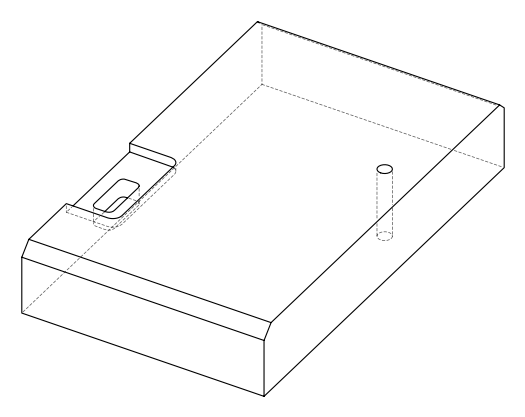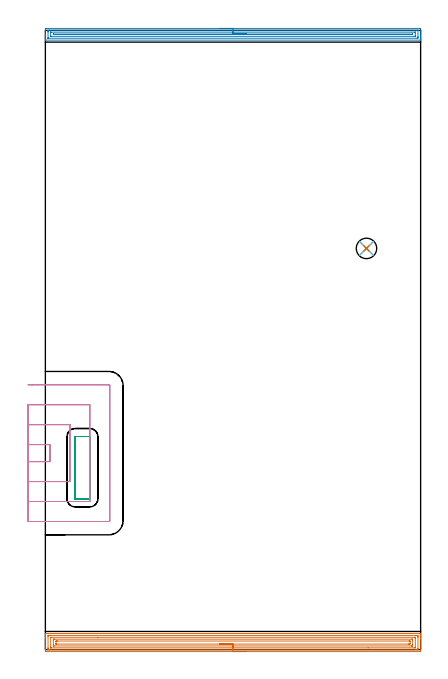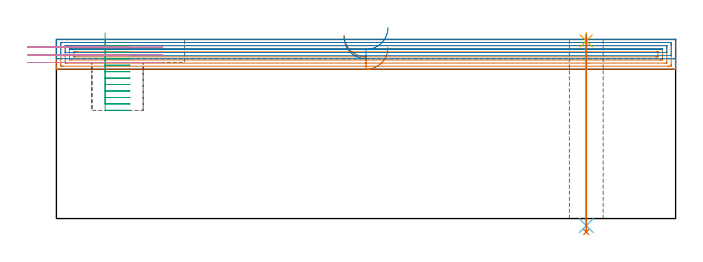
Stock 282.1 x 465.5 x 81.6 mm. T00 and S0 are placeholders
(PLAN: 7 operations, 5 tool changes, 30.6 min)
(1 AREA_MILL | FG_CHAMFER_SURFACE | UGT0205_001 | 11.57 min | 26083 mm3)
(2 AREA_MILL_1 | FG_CHAMFER_SURFACE_1 | UGT0205_001 | 9.19 min | 10917 mm3)
(3 MILL_RECTANGULAR_POCKET | POCKET_RECTANGULAR_STRAIGHT | NXT0201_011 | Follow Part, ap 3, ae 75% | 3.61 min | 43311 mm3)
(4 MILL_SLOT | SLOT_PARTIAL_RECTANGULAR | UGT0201_104 | Follow Part, ap 5, ae 75% | 5.49 min | 60716 mm3)
(5 SPOT_DRILL | STEP1HOLE | NXT0321_9005460120000 | 0.03 min | 14 mm3)
(6 DRILL_THROUGH_HOLE_INTO_CENTER | STEP1HOLE | NXT0301_065 | 0.35 min | 5634 mm3)
(7 DRILL_TO_ENLARGE_THROUGH_HOLE | STEP1HOLE | UGT0301_284 | 0.36 min | 9544 mm3)
(TOOL UGT0205_001 | Chamfer Mill 20 x 3 x 45 deg. | D20 FL50 Z2)
(TOOL NXT0201_011 | ENDMILL 12mm [2P460-1200-NA 1630] | D12 FL38 Z6)
(TOOL UGT0201_104 | End Mill 20 mm | D20 FL22 Z2)
(TOOL NXT0321_9005460120000 | NC Spot Drill, 142deg, 12mm, Carbide, Uncoated | D12 PA142 FL30 Z2)
(TOOL NXT0301_065 | Carbide Drill 9.4mm [860.1-0940-075A1-MM 2214] | D9.4 PA140 FL98 Z2)
(TOOL UGT0301_284 | Twist Drill 15.4 mm | D15.4 PA118 FL120 Z2)
(OP 1 AREA_MILL)
G17 G21 G94 G90
T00 M6
G54
G17 G0 G90 X151.05 Y-1.5 S1061 M3
G43 Z91.6 H0
Z78.
G94 G1 X151.012 Z77.128 F250.
X150.898 Z76.264
X150.709 Z75.412
X150.447 Z74.58
X150.113 Z73.774
X149.71 Z73.
X149.242 Z72.264
X148.71 Z71.572
X148.121 Z70.929
X147.478 Z70.34
X146.786 Z69.809
X146.05 Z69.34
X145.276 Z68.937
X144.47 Z68.603
X143.638 Z68.341
X142.787 Z68.152
X141.922 Z68.038
X141.05 Z68.
X0.632
X0.065 Y-1.494 Z68.004
X0.008 Y-1.492 Z68.006
X0.004 Y-0.93 Z68.568
X0. Y-0.3 Z69.197
Y8.86 Z78.355
Y10.271 Z79.767
Y10.64 Z80.135
Y11.377 Z80.877
Y11.628 Z81.127
X0.007 Y12.05 Z81.542
X0.01 Y12.097 Z81.588
X0.185 Y12.1 Z81.6
X281.915
X282.09 Y12.097 Z81.588
X282.093 Y12.05 Z81.542
X282.1 Y11.627 Z81.127
Y11.377 Z80.877
Y10.64 Z80.135
Y9.381 Z78.878
Y7.97 Z77.466
Y-0.669 Z68.829
X282.098 Y-0.93 Z68.568
X282.092 Y-1.492 Z68.006
X282.035 Y-1.494 Z68.004
X281.468 Y-1.5 Z68.
X141.05
Y-0.086 Z69.414
X3.316
X2.465 Y-0.083 Z69.417
X2.421 Y-0.08 Z69.42
X2.01 Y-0.04 Z69.46
X2.003 Y0.377 Z69.877
X2.001 Y0.85 Z70.35
X2. Y1.269 Z70.769
X2.001 Y9.75 Z79.25
X2.003 Y10.166 Z79.666
X2.01 Y10.64 Z80.14
X2.38 Y10.68 Z80.18
X2.421 Y10.682 Z80.182
X3.269 Y10.686 Z80.186
X3.316
X278.784
X279.635 Y10.683 Z80.183
X279.679 Y10.68 Z80.18
X280.09 Y10.64 Z80.14
X280.097 Y10.223 Z79.723
X280.099 Y9.75 Z79.25
X280.1 Y9.331 Z78.831
X280.099 Y0.85 Z70.35
X280.098 Y0.434 Z69.934
X280.09 Y-0.04 Z69.46
X279.72 Y-0.08 Z69.42
X279.679 Y-0.082 Z69.418
X278.831 Y-0.086 Z69.414
X278.784
X141.05
Y1.328 Z70.828
X4.624 Y1.329 Z70.829
X4.21 Y1.33 Z70.83
X4.072 Y1.333 Z70.833
X4.026 Y1.335 Z70.835
X4.01 Y1.345 Z70.845
X4.006 Y1.392 Z70.892
X4.002 Y1.531 Z71.031
X4. Y1.74 Z71.24
Y1.949 Z71.449
X4.001 Y8.86 Z78.36
X4.003 Y9.065 Z78.565
X4.013 Y9.264 Z78.764
X4.21 Y9.267 Z78.767
X4.691 Y9.271 Z78.771
X39.46 Y9.272 Z78.772
X277.476 Y9.271 Z78.771
X277.89 Y9.27 Z78.77
X278.028 Y9.267 Z78.767
X278.074 Y9.265 Z78.765
X278.09 Y9.255 Z78.755
X278.094 Y9.208 Z78.708
X278.098 Y9.069 Z78.569
X278.1 Y8.86 Z78.36
Y8.651 Z78.151
X278.099 Y1.74 Z71.24
X278.097 Y1.534 Z71.034
X278.087 Y1.336 Z70.836
X277.89 Y1.333 Z70.833
X277.409 Y1.329 Z70.829
X242.649 Y1.328 Z70.828
X141.05
Y2.743 Z72.243
X6.78
X6.087 Y2.748 Z72.248
X6.01 Y2.75 Z72.25
X6.006 Y2.854 Z72.354
X6.002 Y3.075 Z72.575
X6. Y3.519 Z73.019
Y7.079 Z76.579
X6.003 Y7.524 Z77.024
X6.006 Y7.746 Z77.246
X6.01 Y7.85 Z77.35
X6.116 Y7.853 Z77.353
X6.893 Y7.857 Z77.357
X7.006
X275.32
X276.013 Y7.852 Z77.352
X276.09 Y7.85 Z77.35
X276.094 Y7.746 Z77.246
X276.098 Y7.525 Z77.025
X276.1 Y7.081 Z76.581
Y3.521 Z73.021
X276.098 Y3.076 Z72.576
X276.094 Y2.854 Z72.354
X276.09 Y2.75 Z72.25
X275.984 Y2.747 Z72.247
X275.207 Y2.743 Z72.243
X275.094
X141.05
Y4.157 Z73.657
X8.682
X8.04 Y4.159 Z73.659
X8.016 Y4.162 Z73.662
X8.01 Y4.163 Z73.663
X8.004 Y4.195 Z73.695
X8.001 Y4.41 Z73.91
Y5.978 Z75.478
X8.004 Y6.19 Z75.69
X8.009 Y6.359 Z75.859
X8.013 Y6.436 Z75.936
X8.173 Y6.439 Z75.939
X8.429 Y6.442 Z75.942
X8.682 Y6.443 Z75.943
X9.322
X273.418
X274.06 Y6.441 Z75.941
X274.084 Y6.438 Z75.938
X274.09 Y6.437 Z75.937
X274.097 Y6.405 Z75.905
X274.099 Y6.19 Z75.69
Y4.622 Z74.122
X274.096 Y4.41 Z73.91
X274.091 Y4.241 Z73.741
X274.087 Y4.164 Z73.664
X273.927 Y4.161 Z73.661
X273.671 Y4.158 Z73.658
X273.418 Y4.157 Z73.657
X272.778
X141.05
X140.178 Z73.695
X139.314 Z73.809
X138.462 Z73.998
X137.63 Z74.26
X136.824 Z74.594
X136.05 Z74.997
X135.314 Z75.465
X134.622 Z75.996
X133.979 Z76.586
X133.39 Z77.229
X132.859 Z77.921
X132.39 Z78.657
X131.987 Z79.431
X131.653 Z80.237
X131.391 Z81.069
X131.202 Z81.92
X131.088 Z82.785
X131.05 Z83.657
G0 Z91.6
M5
M2
(OP 2 AREA_MILL_1)
G17 G21 G94 G90
T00 M6
G54
G17 G0 G90 X131.05 Y467. S1061 M3
G43 Z91.6 H0
Z82.8
G94 G1 X131.088 Z81.928 F250.
X131.202 Z81.064
X131.391 Z80.212
X131.653 Z79.38
X131.987 Z78.574
X132.39 Z77.8
X132.858 Z77.064
X133.39 Z76.372
X133.979 Z75.729
X134.622 Z75.14
X135.314 Z74.609
X136.05 Z74.14
X136.824 Z73.737
X137.63 Z73.403
X138.462 Z73.141
X139.314 Z72.952
X140.178 Z72.838
X141.05 Z72.8
X281.468 Y466.999 Z72.801
X281.908 Y466.996 Z72.802
X282.09 Y466.992 Z72.806
X282.1 Y466.562 Z73.235
Y461.279 Z78.515
Y459.883 Z79.913
Y459.518 Z80.277
Y458.789 Z81.011
Y458.563 Z81.237
X282.098 Y458.199 Z81.592
X282.097
X281.916 Y458.2 Z81.6
X0.185
X0.003 Y458.199 Z81.592
X0.002
X0. Y458.562 Z81.237
Y458.789 Z81.011
Y459.518 Z80.277
Y460.763 Z79.033
Y462.16 Z77.636
Y466.304 Z73.493
X0.003 Y466.562 Z73.235
X0.01 Y466.992 Z72.806
X0.192 Y466.996 Z72.802
X0.632 Y467. Z72.8
X141.05
Y465.586 Z74.214
X279.777 Y465.585 Z74.215
X280.055 Y465.581 Z74.219
X280.083 Y465.579 Z74.221
X280.09 Y465.563 Z74.237
X280.097 Y465.527 Z74.273
X280.099 Y465.491 Z74.309
X280.1 Y460.865 Z78.935
X280.097 Y460.399 Z79.401
X280.091 Y459.993 Z79.807
X280.068 Y459.621 Z80.179
X279.679 Y459.616 Z80.184
X279.581 Y459.615 Z80.185
X2.323
X2.045 Y459.619 Z80.181
X2.017 Y459.621 Z80.179
X2.01 Y459.637 Z80.163
X2.003 Y459.673 Z80.127
X2.001 Y459.709 Z80.091
X2. Y464.335 Z75.465
X2.003 Y464.801 Z74.999
X2.009 Y465.207 Z74.593
X2.032 Y465.579 Z74.221
X2.421 Y465.584 Z74.216
X2.519 Y465.585 Z74.215
X141.05 Y465.586 Z74.214
Y464.172 Z75.628
X277.89 Y464.171 Z75.629
X277.975 Y464.17 Z75.63
X278.042 Y464.167 Z75.633
X278.08 Y464.165 Z75.635
X278.09 Y464.127 Z75.673
X278.095 Y463.921 Z75.879
X278.099 Y463.715 Z76.085
Y461.279 Z78.521
X278.098 Y461.075 Z78.725
X278.092 Y461.044 Z78.756
X278.088 Y461.035 Z78.765
X278.08 Y461.033 Z78.767
X278.017 Y461.03 Z78.77
X277.89 Y461.029 Z78.771
X4.21
X4.125 Y461.03 Z78.77
X4.058 Y461.033 Z78.767
X4.02 Y461.035 Z78.765
X4.01 Y461.073 Z78.727
X4.005 Y461.279 Z78.521
X4.001 Y461.485 Z78.315
Y463.921 Z75.879
X4.002 Y464.126 Z75.674
X4.007 Y464.156 Z75.644
X4.012 Y464.165 Z75.635
X4.02 Y464.167 Z75.633
X4.083 Y464.17 Z75.63
X4.21 Y464.171 Z75.629
X141.05 Y464.172 Z75.628
Y462.757 Z77.043
X275.814
X275.974 Y462.754 Z77.046
X276.078 Y462.75 Z77.05
X276.091 Y462.746 Z77.054
X276.095 Y462.737 Z77.063
X276.098 Y462.71 Z77.09
X276.099 Y462.6 Z77.2
X276.098 Y462.49 Z77.31
X276.095 Y462.463 Z77.337
X276.091 Y462.454 Z77.346
X276.078 Y462.45 Z77.35
X275.974 Y462.446 Z77.354
X275.813 Y462.443 Z77.357
X6.286
X6.126 Y462.446 Z77.354
X6.022 Y462.45 Z77.35
X6.009 Y462.454 Z77.346
X6.005 Y462.463 Z77.337
X6.002 Y462.49 Z77.31
X6.001 Y462.6 Z77.2
X6.002 Y462.71 Z77.09
X6.005 Y462.737 Z77.063
X6.009 Y462.746 Z77.054
X6.022 Y462.75 Z77.05
X6.126 Y462.754 Z77.046
X6.287 Y462.757 Z77.043
X141.05
X141.922 Z77.081
X142.786 Z77.195
X143.638 Z77.383
X144.47 Z77.646
X145.276 Z77.98
X146.05 Z78.382
X146.786 Z78.851
X147.478 Z79.382
X148.121 Z79.972
X148.71 Z80.615
X149.242 Z81.307
X149.71 Z82.043
X150.113 Z82.817
X150.447 Z83.622
X150.709 Z84.454
X150.898 Z85.306
X151.012 Z86.171
X151.05 Z87.043
G0 Z91.6
M5
M2
(OP 3 MILL_RECTANGULAR_POCKET)
G17 G21 G94 G90
T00 M6
G54
G17 G0 G90 X22.2 Y158.905 S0 M3
G43 Z91.6 H1
Z84.6
G94 G1 Y136.75 Z78.664 F250.
Y113.5 F500.
G3 X22.4 Y113.3 R0.2
G1 X33.3
G3 X33.5 Y113.5 R0.2
G1 Y160.
G3 X33.3 Y160.2 R0.2
G1 X22.4
G3 X22.2 Y160. R0.2
G1 Y136.75
Y135.75
G0 Y158.905 Z81.664
G1 Y136.75 Z75.727 F250.
Y113.5 F500.
G3 X22.4 Y113.3 R0.2
G1 X33.3
G3 X33.5 Y113.5 R0.2
G1 Y160.
G3 X33.3 Y160.2 R0.2
G1 X22.4
G3 X22.2 Y160. R0.2
G1 Y136.75
Y135.75
G0 Y158.905 Z78.727
G1 Y136.75 Z72.791 F250.
Y113.5 F500.
G3 X22.4 Y113.3 R0.2
G1 X33.3
G3 X33.5 Y113.5 R0.2
G1 Y160.
G3 X33.3 Y160.2 R0.2
G1 X22.4
G3 X22.2 Y160. R0.2
G1 Y136.75
Y135.75
G0 Y158.905 Z75.791
G1 Y136.75 Z69.854 F250.
Y113.5 F500.
G3 X22.4 Y113.3 R0.2
G1 X33.3
G3 X33.5 Y113.5 R0.2
G1 Y160.
G3 X33.3 Y160.2 R0.2
G1 X22.4
G3 X22.2 Y160. R0.2
G1 Y136.75
Y135.75
G0 Y158.905 Z72.854
G1 Y136.75 Z66.918 F250.
Y113.5 F500.
G3 X22.4 Y113.3 R0.2
G1 X33.3
G3 X33.5 Y113.5 R0.2
G1 Y160.
G3 X33.3 Y160.2 R0.2
G1 X22.4
G3 X22.2 Y160. R0.2
G1 Y136.75
Y135.75
G0 Y158.905 Z69.918
G1 Y136.75 Z63.982 F250.
Y113.5 F500.
G3 X22.4 Y113.3 R0.2
G1 X33.3
G3 X33.5 Y113.5 R0.2
G1 Y160.
G3 X33.3 Y160.2 R0.2
G1 X22.4
G3 X22.2 Y160. R0.2
G1 Y136.75
Y135.75
G0 Y158.905 Z66.982
G1 Y136.75 Z61.045 F250.
Y113.5 F500.
G3 X22.4 Y113.3 R0.2
G1 X33.3
G3 X33.5 Y113.5 R0.2
G1 Y160.
G3 X33.3 Y160.2 R0.2
G1 X22.4
G3 X22.2 Y160. R0.2
G1 Y136.75
Y135.75
G0 Y158.905 Z64.045
G1 Y136.75 Z58.109 F250.
Y113.5 F500.
G3 X22.4 Y113.3 R0.2
G1 X33.3
G3 X33.5 Y113.5 R0.2
G1 Y160.
G3 X33.3 Y160.2 R0.2
G1 X22.4
G3 X22.2 Y160. R0.2
G1 Y136.75
Y135.75
G0 Y158.905 Z61.109
G1 Y136.75 Z55.173 F250.
Y113.5 F500.
G3 X22.4 Y113.3 R0.2
G1 X33.3
G3 X33.5 Y113.5 R0.2
G1 Y160.
G3 X33.3 Y160.2 R0.2
G1 X22.4
G3 X22.2 Y160. R0.2
G1 Y136.75
Y135.75
G0 Y158.905 Z58.173
G1 Y136.75 Z52.236 F250.
Y113.5 F500.
G3 X22.4 Y113.3 R0.2
G1 X33.3
G3 X33.5 Y113.5 R0.2
G1 Y160.
G3 X33.3 Y160.2 R0.2
G1 X22.4
G3 X22.2 Y160. R0.2
G1 Y136.75
Y135.75
G0 Y158.905 Z55.236
G1 Y136.75 Z49.3 F250.
Y113.5 F500.
G3 X22.4 Y113.3 R0.2
G1 X33.3
G3 X33.5 Y113.5 R0.2
G1 Y160.
G3 X33.3 Y160.2 R0.2
G1 X22.4
G3 X22.2 Y160. R0.2
G1 Y136.75
Y135.75
G0 Z91.6
M5
M2
(OP 4 MILL_SLOT)
G17 G21 G94 G90
T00 M6
G54
G17 G0 G90 X-13. Y141.3 S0 M3
G43 Z91.6 H0
Z78.1
G94 G1 X-10. F250.
X3.4 F500.
Y154.1
X-10.
X-13. F250.
Y126.3
X-10.
X18.4 F500.
Y169.1
X-10.
X-13. F250.
Y111.3
X-10.
X33.4 F500.
Y184.1
X-10.
X-13. F250.
Y96.3
X-10.
X47.7 F500.
G3 X48.4 Y97. R0.7
G1 Y198.4
G3 X47.7 Y199.1 R0.7
G1 X-10.
X-13. F250.
G0 Y141.3 Z74.6
G1 X-10.
X3.4 F500.
Y154.1
X-10.
X-13. F250.
Y126.3
X-10.
X18.4 F500.
Y169.1
X-10.
X-13. F250.
Y111.3
X-10.
X33.4 F500.
Y184.1
X-10.
X-13. F250.
Y96.3
X-10.
X47.7 F500.
G3 X48.4 Y97. R0.7
G1 Y198.4
G3 X47.7 Y199.1 R0.7
G1 X-10.
X-13. F250.
G0 Y141.3 Z71.1
G1 X-10.
X3.4 F500.
Y154.1
X-10.
X-13. F250.
Y126.3
X-10.
X18.4 F500.
Y169.1
X-10.
X-13. F250.
Y111.3
X-10.
X33.4 F500.
Y184.1
X-10.
X-13. F250.
Y96.3
X-10.
X47.7 F500.
G3 X48.4 Y97. R0.7
G1 Y198.4
G3 X47.7 Y199.1 R0.7
G1 X-10.
X-13. F250.
G0 Z91.6
M5
M2
(OP 5 SPOT_DRILL)
G17 G21 G94 G90
T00 M6
G54
G17 G0 G90 X241.4 Y301.6 S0 M3
G43 Z91.6 H0
G94 G81 G98 Z80.937 F250. R84.6
G80
M5
M2
(OP 6 DRILL_THROUGH_HOLE_INTO_CENTER)
G17 G21 G94 G90
T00 M6
G54
G17 G0 G90 X241.4 Y301.6 S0 M3
G43 Z91.6 H1
G94 G73 G98 Z-3.211 F250. Q8.481 R83.6
G80
M5
M2
(OP 7 DRILL_TO_ENLARGE_THROUGH_HOLE)
G17 G21 G94 G90
T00 M6
G54
G17 G0 G90 X241.4 Y301.6 S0 M3
G43 Z91.6 H0
G94 G73 G98 Z-6.127 F250. Q14.621 R83.6
G80
M5
M2
